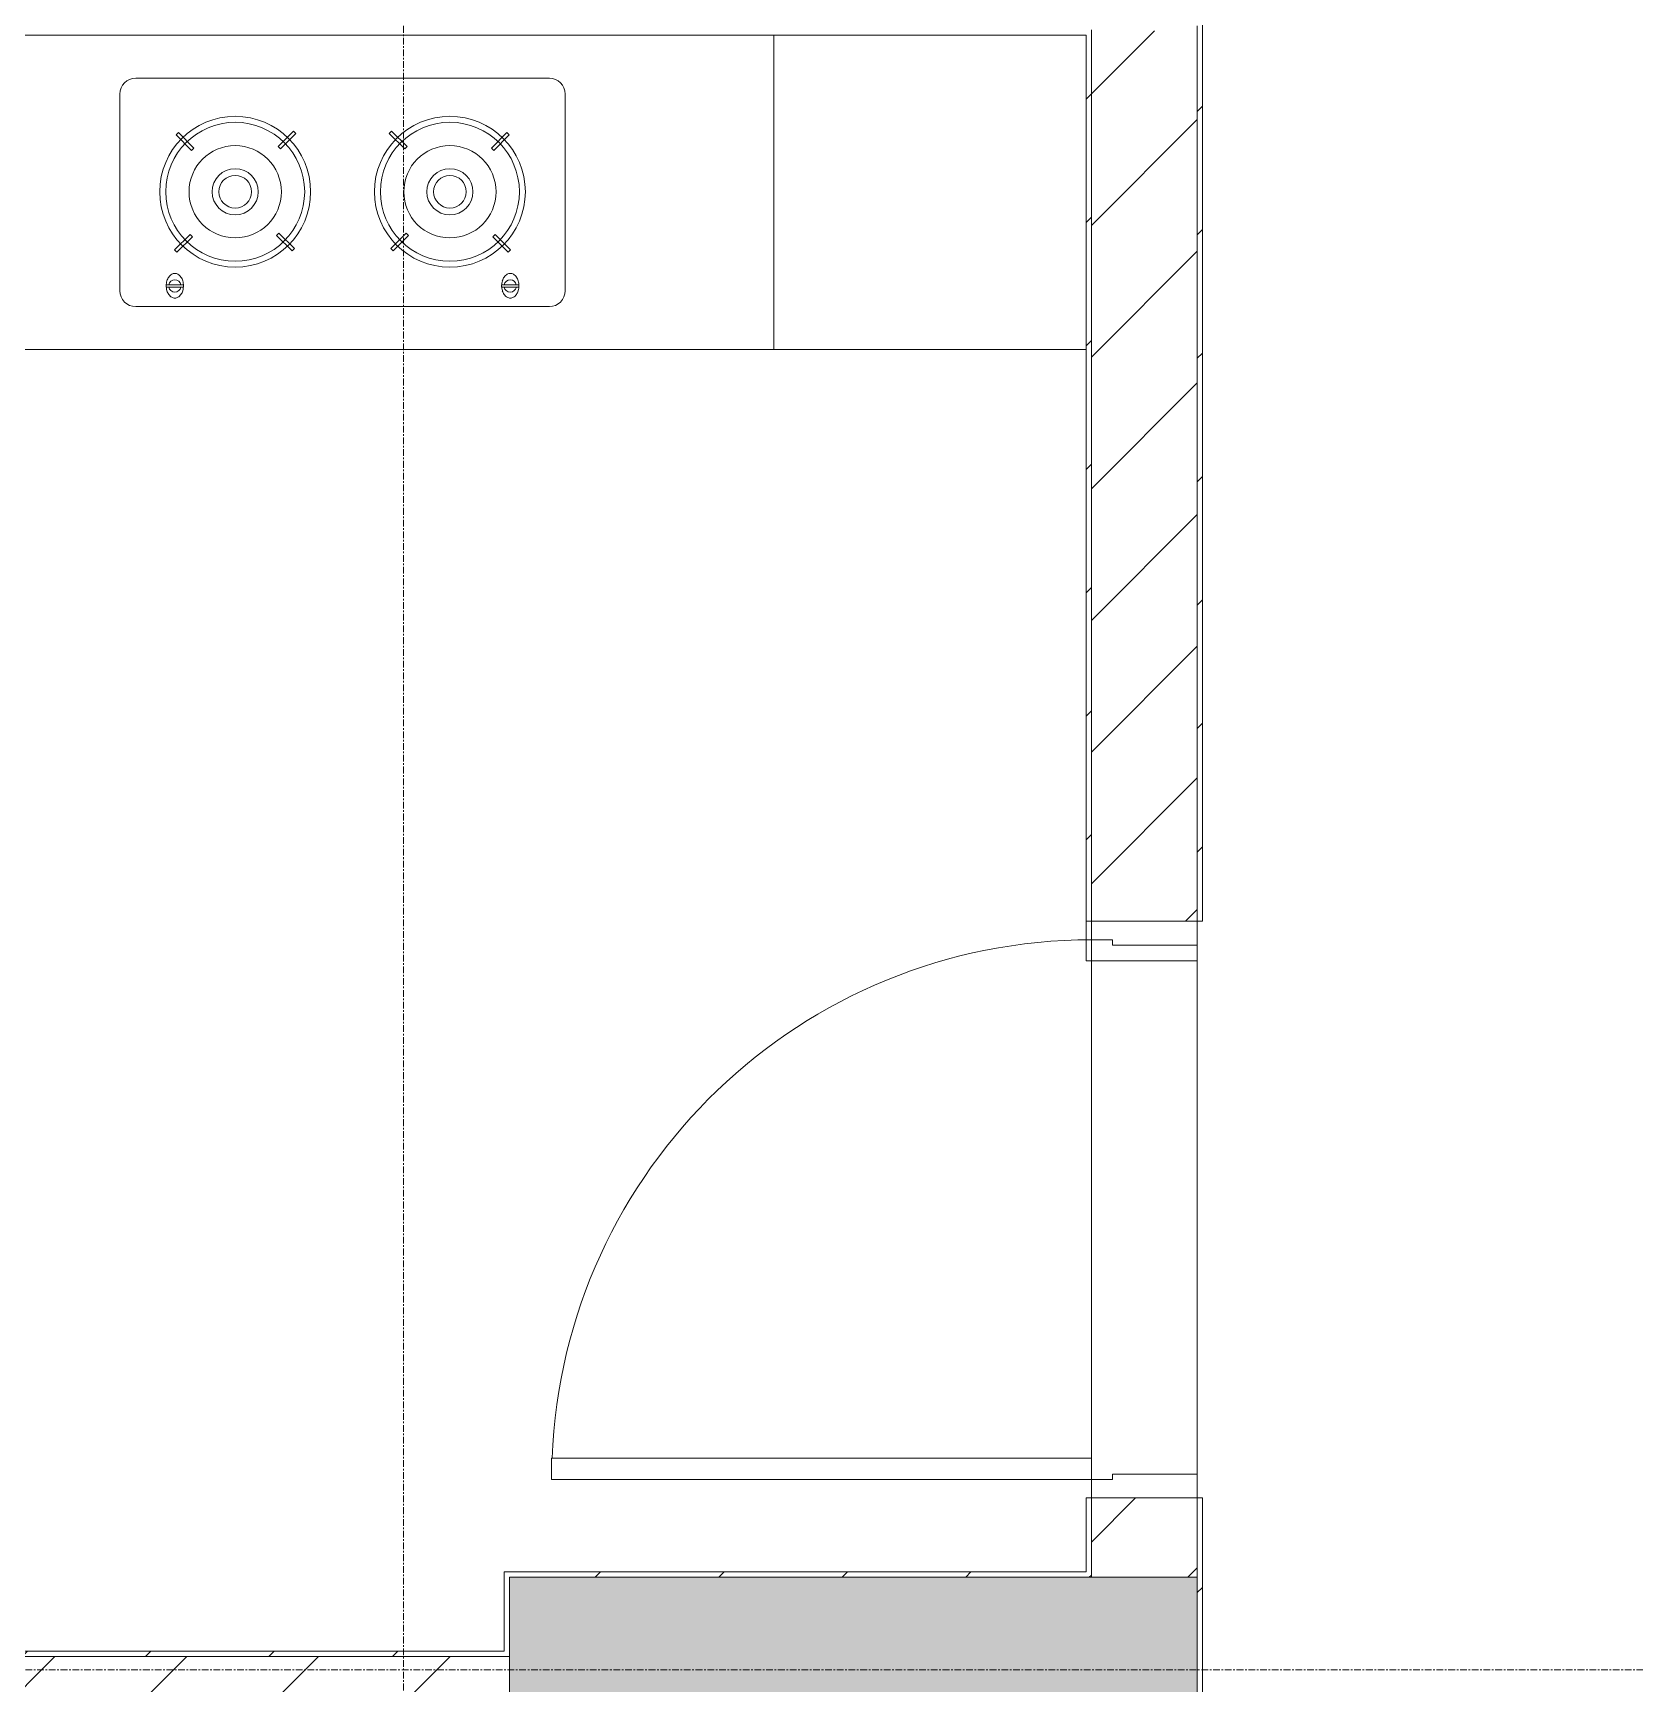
# Model space of a CAD drawing. Header units: millimetres. Extents: x 5357 to 259384, y -16348 to 109893.
# Drawn here: x 114252 to 117280, y 53512 to 56631 of the extents above; entities that cross this region are included whole.
import ezdxf

# ---------------------------------------------------------------- set-up
doc = ezdxf.new("R2010")
doc.units = ezdxf.units.MM
doc.linetypes.add('Grid Line', pattern=[22.225, 12.7, -3.175, 3.175, -3.175])
for name, color, linetype, lineweight in [('0-1', 7, 'Continuous', 5), ('A-DETL-GENF', 92, 'Continuous', 9), ('A-DOOR', 31, 'Continuous', 9), ('A-DOOR-FRAM', 31, 'Continuous', 9), ('A-FLOR-1', 53, 'Continuous', 9), ('A-FLOR-HRAL-1', 254, 'Continuous', 9), ('A-FLOR-HRAL-2', 53, 'Continuous', 9), ('A-WALL', 113, 'Continuous', 9), ('A-WALL-3', 113, 'Continuous', 18), ('A-WALL-PATT', 111, 'Continuous', 9), ('A-WALL-PATT-2', 53, 'Continuous', 9), ('I-FURN', 30, 'Continuous', 9), ('I-FURN-1', 254, 'Continuous', 9), ('I-WALL-1', 9, 'Continuous', 18), ('I-WALL-3', 2, 'Continuous', 18), ('S-COLS-1', 253, 'Continuous', 5), ('S-COLS-2', 9, 'Continuous', 18), ('S-GRID-1', 1, 'Grid Line', 9)]:
    doc.layers.add(name, color=color, linetype=linetype, lineweight=lineweight)
pattern_1 = [(45, (0, 0), (-116.67262, 116.67262), [])]
pattern_2 = [(45, (0, 0), (-124.4508, 124.4508), [])]

# ---------------------------------------------------------------- blocks, each defined once
blk = doc.blocks.new('NCV_TKTC_KET CAU_rvt-1-TKCS_MB CẢNH QUAN CÂY XANH')
at = {"layer": 'S-COLS-1'}
blk.add_hatch(color=256, dxfattribs=at).paths.add_polyline_path([(115506.6, 53361.9), (116452.6, 53361.9), (116452.6, 53711.9), (115152.6, 53711.9), (115152.6, 53361.9)])
at = {"layer": 'S-COLS-2'}
for p, q in [((116452.6, 53711.9), (115152.6, 53711.9)), ((115152.6, 53711.9), (115152.6, 53361.9)), ((116452.6, 53361.9), (116452.6, 53711.9))]:
    blk.add_line(p, q, dxfattribs=at)
blk = doc.blocks.new('HE BEP A - HE BEP A-348232-TKCS_MB CẢNH QUAN CÂY XANH')
at = {"layer": 'I-FURN'}
for p, q in [((3703.5, 605.3), (3703.5, 11)), ((3279.1, 524.2), (2497.5, 524.2)), ((2467.5, 494.2), (2467.5, 122.2)), ((3309.1, 494.2), (3309.1, 122.2)), ((2578, 421.2), (2573.6, 416.8)), ((2573.6, 416.8), (2602.8, 387.7)), ((2607.1, 392.1), (2578, 421.2)), ((2795.6, 424), (2766.5, 394.9)), ((2770.8, 390.5), (2800, 419.6)), ((2800, 419.6), (2795.6, 424)), ((2976.7, 419.6), (2981.1, 424)), ((3005.8, 390.5), (2976.7, 419.6)), ((2981.1, 424), (3010.2, 394.9)), ((3169.5, 392.1), (3198.6, 421.2)), ((3203, 416.8), (3173.9, 387.7)), ((3198.6, 421.2), (3203, 416.8)), ((2602.8, 387.7), (2607.1, 392.1)), ((2766.5, 394.9), (2770.8, 390.5)), ((3010.2, 394.9), (3005.8, 390.5)), ((3173.9, 387.7), (3169.5, 392.1)), ((2570.9, 199.3), (2600, 228.4)), ((2604.4, 224), (2575.3, 194.9)), ((2600, 228.4), (2604.4, 224)), ((2763.7, 226.8), (2768.1, 231.2)), ((2792.8, 197.7), (2763.7, 226.8)), ((2768.1, 231.2), (2797.2, 202)), ((3008.5, 231.2), (2979.4, 202)), ((2983.8, 197.7), (3012.9, 226.8)), ((3012.9, 226.8), (3008.5, 231.2)), ((3176.6, 228.4), (3172.2, 224)), ((3172.2, 224), (3201.4, 194.9)), ((3205.8, 199.3), (3176.6, 228.4)), ((2575.3, 194.9), (2570.9, 199.3)), ((2797.2, 202), (2792.8, 197.7)), ((2979.4, 202), (2983.8, 197.7)), ((3201.4, 194.9), (3205.8, 199.3)), ((2555.1, 133.3), (2555.1, 129.3)), ((2587.6, 133.3), (2555.1, 133.3)), ((2555.1, 129.3), (2587.6, 129.3)), ((2587.6, 129.3), (2587.6, 133.3)), ((3189, 129.3), (3189, 133.3)), ((3189, 133.3), (3221.5, 133.3)), ((3221.5, 129.3), (3189, 129.3)), ((3221.5, 133.3), (3221.5, 129.3)), ((3279.1, 92.2), (2497.5, 92.2)), ((4293.5, 11), (765.9, 11))]:
    blk.add_line(p, q, dxfattribs=at)
for centre, radius in [((2685.4, 309.4), 142.6), ((2685.4, 309.4), 131.3), ((3091.2, 309.4), 142.6), ((3091.2, 309.4), 131.3), ((2685.4, 309.4), 87.2), ((3091.2, 309.4), 87.2), ((2685.4, 309.4), 43.6), ((3091.2, 309.4), 43.6), ((2685.4, 309.4), 30.9), ((3091.2, 309.4), 30.9)]:
    blk.add_circle(centre, radius, dxfattribs=at)
for centre, radius, start, end in [((2497.5, 494.2), 30, 90, 180), ((3279.1, 494.2), 30, 360, 90), ((2588.6, 131.7), 33.5, 163.9419, 180), ((2588.6, 131.7), 33.5, 180, 196.0581), ((2580.1, 134.1), 24.7, 145.204, 163.9419), ((2571.3, 131.3), 11.6, 9.9102, 170.0898), ((2571.3, 131.3), 11.6, 189.7177, 350.2823), ((2574.8, 137.9), 18.1, 120.7976, 145.204), ((2571.4, 143.6), 11.5, 90, 120.7976), ((2571.4, 143.6), 11.5, 59.2024, 90), ((2568, 137.9), 18.1, 34.796, 59.2024), ((2562.6, 134.1), 24.7, 16.0581, 34.796), ((2554.1, 131.7), 33.5, 0, 16.0581), ((2554.1, 131.7), 33.5, 343.9419, 0), ((3222.5, 131.7), 33.5, 163.9419, 180), ((3222.5, 131.7), 33.5, 180, 196.0581), ((3214, 134.1), 24.7, 145.204, 163.9419), ((3208.7, 137.9), 18.1, 120.7976, 145.204), ((3205.3, 131.3), 11.6, 9.9102, 170.0898), ((3205.3, 131.3), 11.6, 189.7177, 350.2823), ((3205.3, 143.6), 11.5, 90, 120.7976), ((3205.3, 143.6), 11.5, 59.2024, 90), ((3201.9, 137.9), 18.1, 34.796, 59.2024), ((3196.5, 134.1), 24.7, 16.0581, 34.796), ((3188, 131.7), 33.5, 0, 16.0581), ((3188, 131.7), 33.5, 343.9419, 0), ((2497.5, 122.2), 30, 180, 270), ((2580.1, 129.2), 24.7, 196.0581, 214.796), ((2574.8, 125.5), 18.1, 214.796, 239.2024), ((2571.4, 119.8), 11.5, 239.2024, 270), ((2571.4, 119.8), 11.5, 270, 300.7976), ((2568, 125.5), 18.1, 300.7976, 325.204), ((2562.6, 129.2), 24.7, 325.204, 343.9419), ((3214, 129.2), 24.7, 196.0581, 214.796), ((3208.7, 125.5), 18.1, 214.796, 239.2024), ((3205.3, 119.8), 11.5, 239.2024, 270), ((3205.3, 119.8), 11.5, 270, 300.7976), ((3201.9, 125.5), 18.1, 300.7976, 325.204), ((3196.5, 129.2), 24.7, 325.204, 343.9419), ((3279.1, 122.2), 30, 270, 360)]:
    blk.add_arc(centre, radius, start, end, dxfattribs=at)
at = {"layer": 'I-FURN-1'}
blk.add_line((3.5, 11), (4293.5, 11), dxfattribs=at)
blk = doc.blocks.new('Railing - Railing-964293-TKCS_MB CẢNH QUAN CÂY XANH')
at = {"layer": 'A-FLOR-HRAL-2'}
for p, q in [((88834.1, 47366.2), (93334.1, 47366.2)), ((93334.1, 45691.3), (93334.1, 45616.7)), ((93344.1, 45616.7), (93344.1, 45691.3)), ((93344.1, 45616.7), (93334.1, 45616.7))]:
    blk.add_line(p, q, dxfattribs=at)
blk = doc.blocks.new('NCV_TKTC_TANG 1_rvt-1-TKCS_MB CẢNH QUAN CÂY XANH')
at = {"layer": 'A-WALL-PATT-2'}
h = blk.add_hatch(dxfattribs=at)
h.set_pattern_fill('FP_10', color=256, style=0, pattern_type=2)
h.set_pattern_definition(pattern_1)
h.paths.add_polyline_path([(116252.6, 53711.9), (116252.6, 53861.9), (116242.6, 53861.9), (116242.6, 53711.9)])
h.paths.add_polyline_path([(116252.6, 54951.9), (116252.6, 56636.9), (116242.6, 56635.9), (116242.6, 54951.9)])
h = blk.add_hatch(dxfattribs=at)
h.set_pattern_fill('FP_10', color=256, style=0, pattern_type=2)
h.set_pattern_definition(pattern_1)
h.paths.add_polyline_path([(115142.6, 53711.9), (116242.6, 53711.9), (116242.6, 53721.9), (115142.6, 53721.9)])
h = blk.add_hatch(dxfattribs=at)
h.set_pattern_fill('FP_10', color=256, style=0, pattern_type=2)
h.set_pattern_definition(pattern_1)
h.paths.add_polyline_path([(112052.6, 53561.9), (115152.6, 53561.9), (115152.6, 53571.9), (112042.6, 53571.9), (112042.6, 53561.9)])
at = {"layer": 'A-FLOR-1'}
for p, q in [((116252.6, 53861.9), (116252.6, 54877.4)), ((116452.5, 54877.4), (116252.6, 54877.4)), ((116252.6, 54877.4), (116252.6, 53861.9)), ((116452.5, 53906.9), (116452.5, 54877.4))]:
    blk.add_line(p, q, dxfattribs=at)
at = {"layer": 'I-WALL-1'}
for p, q in [((116242.6, 56626.9), (116242.6, 54951.9)), ((116252.6, 54951.9), (116252.6, 56636.9)), ((116242.6, 54951.9), (116252.6, 54951.9)), ((116252.6, 53861.9), (116242.6, 53861.9)), ((116242.6, 53861.9), (116242.6, 53721.9)), ((116252.6, 53711.9), (116252.6, 53861.9)), ((116242.6, 53721.9), (115142.6, 53721.9)), ((115142.6, 53721.9), (115142.6, 53711.9)), ((115142.6, 53711.9), (115142.6, 53571.9)), ((115152.6, 53711.9), (116242.6, 53711.9)), ((115152.6, 53571.9), (115152.6, 53711.9)), ((116242.6, 53711.9), (116252.6, 53711.9)), ((115142.6, 53571.9), (112042.6, 53571.9)), ((112052.6, 53561.9), (115152.6, 53561.9)), ((115152.6, 53561.9), (115152.6, 53571.9))]:
    blk.add_line(p, q, dxfattribs=at)
at = {"layer": 'A-FLOR-HRAL-1'}
blk.add_blockref('Railing - Railing-964293-TKCS_MB CẢNH QUAN CÂY XANH', (22908.5, 9260.7), dxfattribs=at)
at = {"layer": 'I-FURN-1'}
blk.add_blockref('HE BEP A - HE BEP A-348232-TKCS_MB CẢNH QUAN CÂY XANH', (111949.1, 56021.6), dxfattribs=at)
blk = doc.blocks.new('FD_05 - FD_05-1000x2200mm-835433-TKCS_MB CẢNH QUAN CÂY XANH')
at = {"layer": 'A-DETL-GENF'}
for p, q in [((510, -100), (470, -100)), ((470, -100), (470, -1120)), ((510, -1120), (510, -100)), ((470, -1120), (510, -1120))]:
    blk.add_line(p, q, dxfattribs=at)
blk.add_arc((510, -100), 1020, 180, 267.7525, dxfattribs=at)
at = {"layer": 'A-DOOR-FRAM'}
for p, q in [((-545, 100), (-500, 100)), ((-545, -100), (-545, 100)), ((-500, 100), (-500, -60)), ((500, 100), (545, 100)), ((500, -60), (500, 100)), ((545, 100), (545, -100)), ((-500, -60), (-510, -60)), ((-510, -60), (-510, -100)), ((510, -60), (500, -60)), ((510, -100), (510, -60)), ((-510, -100), (-545, -100)), ((545, -100), (510, -100))]:
    blk.add_line(p, q, dxfattribs=at)

msp = doc.modelspace()

# ---------------------------------------------------------------- hatches: boundary and pattern name
at = {"layer": 'A-WALL-PATT'}
h = msp.add_hatch(dxfattribs=at)
h.set_pattern_fill('FP_41', color=256, style=0, pattern_type=2)
h.set_pattern_definition(pattern_1)
h.paths.add_polyline_path([(116462.6, 49161.9), (116462.6, 51761.9), (116452.6, 51761.9), (116452.6, 49161.9)])
h.paths.add_polyline_path([(116452.6, 52751.9), (116462.6, 52751.9), (116462.6, 53861.9), (116452.6, 53861.9), (116452.6, 53361.9)])
h.paths.add_polyline_path([(116452.6, 54951.9), (116462.6, 54951.9), (116462.6, 62061.9), (116452.6, 62061.9), (116452.6, 56635.3)])
h.paths.add_polyline_path([(116452.6, 63151.9), (116462.6, 63151.9), (116462.6, 70111.9), (116452.6, 70111.9), (116452.6, 64525.9)])
h = msp.add_hatch(dxfattribs=at)
h.set_pattern_fill('FP_1', color=256, style=0, pattern_type=2)
h.set_pattern_definition(pattern_2)
h.paths.add_polyline_path([(116252.6, 53711.9), (116452.6, 53711.9), (116452.6, 53861.9), (116252.6, 53861.9)])
h.paths.add_polyline_path([(116292.6, 54951.9), (116452.6, 54951.9), (116452.6, 56635.3), (116252.6, 56635.3), (116252.6, 54951.9)])
h.paths.add_polyline_path([(116452.6, 56835.3), (116452.6, 61561.9), (116252.6, 61561.9), (116252.6, 56835.3)])
h = msp.add_hatch(dxfattribs=at)
h.set_pattern_fill('FP_1', color=256, style=0, pattern_type=2)
h.set_pattern_definition(pattern_2)
h.paths.add_polyline_path([(115152.6, 53361.9), (115152.6, 53561.9), (112452.6, 53561.9), (112452.6, 53361.9), (114752.6, 53361.9)])

# ---------------------------------------------------------------- linework, layer by layer
at = {"layer": 'A-WALL'}
for p, q in [((116452.6, 54951.9), (116452.6, 56635.3)), ((116452.6, 56635.3), (116452.6, 54951.9)), ((116252.6, 53896.9), (116252.6, 54916.9)), ((116452.6, 54906.9), (116452.6, 53906.9)), ((116452.6, 53711.9), (116452.6, 53861.9)), ((116452.6, 53861.9), (116452.6, 53711.9))]:
    msp.add_line(p, q, dxfattribs=at)
at = {"layer": 'A-WALL-3'}
for p, q in [((116252.6, 56635.3), (116252.6, 54951.9)), ((116252.6, 53861.9), (116252.6, 53711.9)), ((116252.6, 53711.9), (116452.6, 53711.9)), ((115152.6, 53561.9), (112452.6, 53561.9)), ((115152.6, 53361.9), (115152.6, 53561.9))]:
    msp.add_line(p, q, dxfattribs=at)
at = {"layer": 'I-WALL-3'}
for p, q in [((116462.6, 54951.9), (116462.6, 62061.9)), ((116452.6, 54951.9), (116462.6, 54951.9)), ((116462.6, 53861.9), (116452.6, 53861.9)), ((116462.6, 52751.9), (116462.6, 53861.9)), ((116452.6, 53711.9), (116452.6, 53361.9))]:
    msp.add_line(p, q, dxfattribs=at)
at = {"layer": 'S-GRID-1'}
for p, q in [((114952.6, 20960.6), (114952.6, 80482.7)), ((116452.6, 20960.6), (116452.6, 80482.7)), ((130319.3, 53536.9), (29351.8, 53536.9))]:
    msp.add_line(p, q, dxfattribs=at)

# ---------------------------------------------------------------- block references
at = {"layer": '0-1'}
for name in ['NCV_TKTC_KET CAU_rvt-1-TKCS_MB CẢNH QUAN CÂY XANH', 'NCV_TKTC_TANG 1_rvt-1-TKCS_MB CẢNH QUAN CÂY XANH']:
    msp.add_blockref(name, (0, 0), dxfattribs=at)
at = {"layer": 'A-DOOR', "rotation": 269.9999999999999}
msp.add_blockref('FD_05 - FD_05-1000x2200mm-835433-TKCS_MB CẢNH QUAN CÂY XANH', (116352.6, 54406.9), dxfattribs=at)

doc.saveas('drawing.dxf')
